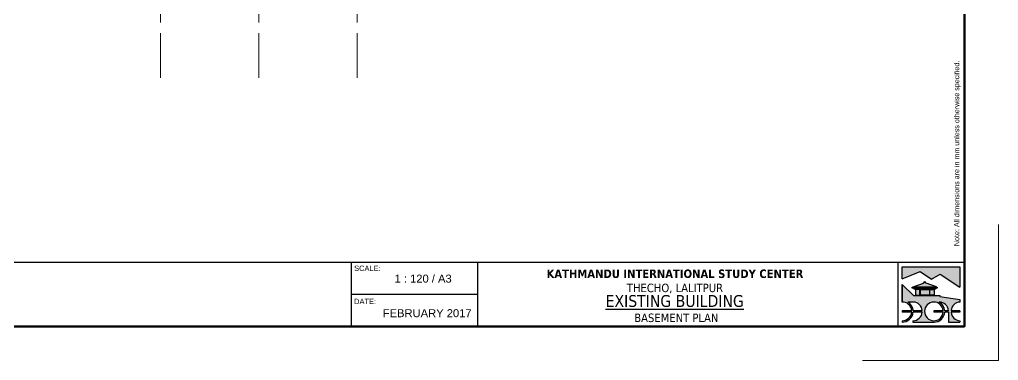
# Model space of a CAD drawing. Header units: inches. Extents: x 527934 to 2134587, y -408734 to 227304.
# Drawn here: x 1712247 to 1746826, y -262507 to -250457 of the extents above; entities that cross this region are included whole.
import ezdxf

# ---------------------------------------------------------------- set-up
doc = ezdxf.new("R2010")
doc.units = ezdxf.units.IN
doc.header["$MEASUREMENT"] = 0
doc.linetypes.add('CENTER', pattern=[2, 1.25, -0.25, 0.25, -0.25])
for name, color, linetype, lineweight in [('centre line', 1, 'CENTER', 9), ('TITLE THICK', 7, 'Continuous', 50), ('TITLE THIN', 7, 'Continuous', 25)]:
    doc.layers.add(name, color=color, linetype=linetype, lineweight=lineweight)
doc.layers.add('paper', color=4, linetype='Continuous', lineweight=0, plot=False)
doc.styles.get("Standard").update_dxf_attribs({"font": 'arial.ttf'})
doc.styles.add('style1', font='arial.ttf')

# ---------------------------------------------------------------- blocks, each defined once
blk = doc.blocks.new('12')
at = {"layer": 'TITLE THIN'}
blk.add_hatch(color=256, dxfattribs=at).paths.add_polyline_path([(866309, -470587), (864688, -470587), (864688, -470925), (865201, -470721), (865517, -470933), (865752, -470788), (866309, -471159)])
h = blk.add_hatch(color=256, dxfattribs=at)
h.paths.add_polyline_path([(865361, -471048), (865325, -470995), (865290, -471048), (865001, -471143), (865001, -471150), (865653, -471150), (865653, -471144)])
h.paths.add_polyline_path([(865675, -471160), (864976, -471160), (864976, -471184), (865675, -471184)])
h.paths.add_polyline_path([(865624, -471194), (865027, -471194), (865027, -471216), (865624, -471216)])
h.paths.add_polyline_path([(865455, -471226), (865196, -471226), (865196, -471377), (865455, -471377)])
h.paths.add_polyline_path([(865186, -471226), (865066, -471226), (865066, -471377), (865186, -471377)])
h.paths.add_polyline_path([(865585, -471226), (865464, -471226), (865464, -471377), (865585, -471377)])
h = blk.add_hatch(color=256, dxfattribs=at)
h.paths.add_polyline_path([(866309, -471573), (866309, -471501), (865751, -471414), (865751, -471387), (865012, -471387), (864688, -471081), (864688, -471573, -0.406693), (864963, -471815), (864688, -471815), (864688, -471855), (864963, -471855, -0.382198), (864688, -472097), (864688, -472137, 0.386251), (865003, -471855), (865256, -471855, -0.391099), (864995, -472097), (864995, -472137), (865586, -472137, 0.390246), (865883, -471855), (865989, -471855), (865989, -472137), (866309, -472137), (866309, -472097, -0.378308), (866061, -471855), (866309, -471855), (866309, -471815), (866061, -471815, -0.377761)])
h.paths.add_polyline_path([(865843, -471815), (865578, -471815), (865578, -471855), (865843, -471855, -26.183531)], flags=17)
h.paths.add_polyline_path([(865256, -471815), (865003, -471815, 0.249939), (864853, -471573), (865007, -471573, -0.377761)], flags=17)
h.paths.add_polyline_path([(865733, -471573, -0.387177), (865989, -471815), (865883, -471815, 0.250114)], flags=16)
for p, q in [((864688, -470925), (865201, -470721)), ((865201, -470721), (865517, -470933)), ((865290, -471048), (865325, -470995)), ((865361, -471048), (865325, -470995)), ((865517, -470933), (865752, -470788)), ((865752, -470788), (866309, -471159)), ((864688, -471081), (865012, -471387)), ((864688, -471081), (864688, -471573)), ((864688, -471573), (864688, -471081)), ((865001, -471143), (865290, -471048)), ((865001, -471150), (865001, -471143)), ((865001, -471150), (865653, -471150)), ((865653, -471144), (865361, -471048)), ((865653, -471150), (865653, -471144)), ((865012, -471387), (865751, -471387)), ((865751, -471387), (865751, -471414)), ((865751, -471414), (866309, -471501)), ((866309, -471501), (866309, -471573)), ((864688, -471815), (864688, -471855)), ((864963, -471815), (864688, -471815)), ((865007, -471573), (864853, -471573)), ((865256, -471815), (865003, -471815)), ((865578, -471815), (865578, -471855)), ((865843, -471815), (865578, -471815)), ((865989, -471815), (865883, -471815)), ((866309, -471815), (866061, -471815)), ((866309, -471815), (866309, -471855)), ((864963, -471855), (864688, -471855)), ((865256, -471855), (865003, -471855)), ((865843, -471855), (865578, -471855)), ((865989, -471855), (865883, -471855)), ((865989, -471855), (865989, -472137)), ((866309, -471855), (866061, -471855)), ((864688, -472097), (864688, -472137)), ((864995, -472097), (864995, -472131)), ((864995, -472097), (864995, -472137)), ((864995, -472137), (865586, -472137)), ((865989, -472137), (866309, -472137)), ((866309, -472097), (866309, -472137))]:
    blk.add_line(p, q, dxfattribs=at)
for points in [[(864688, -470925), (864688, -470587), (866309, -470587), (866309, -471159)], [(865186, -471226), (865066, -471226), (865066, -471377), (865186, -471377)], [(865186, -471377), (865186, -471226)], [(865196, -471226), (865455, -471226)], [(865196, -471226), (865196, -471377)], [(865455, -471226), (865455, -471377)], [(865464, -471226), (865585, -471226), (865585, -471377), (865464, -471377)], [(865464, -471377), (865464, -471226)], [(865455, -471377), (865196, -471377)]]:
    blk.add_lwpolyline(points, dxfattribs=at)
for points in [[(864976, -471160), (865675, -471160), (865675, -471184), (864976, -471184)], [(865027, -471194), (865624, -471194), (865624, -471216), (865027, -471216)]]:
    blk.add_lwpolyline(points, close=True, dxfattribs=at)
for centre, radius, start, end in [((864701, -471834), 262, 4.3183, 92.8433), ((864701, -471834), 302, 3.7459, 59.8777), ((864994, -471835), 262, 4.4292, 87.2077), ((865581, -471835), 262, 4.3644, 355.6157), ((865581, -471835), 302, 3.7858, 59.9554), ((865728, -471835), 262, 4.3853, 89.0464), ((866322, -471835), 262, 92.7923, 175.5708), ((864690, -471822), 274, 269.5831, 353.2503), ((864690, -471822), 314, 269.6364, 354.1129), ((864994, -471835), 262, 270.1709, 355.6125), ((865581, -471835), 302, 270.9248, 356.1969), ((866322, -471835), 262, 184.3195, 267.2077)]:
    blk.add_arc(centre, radius, start, end, dxfattribs=at)

msp = doc.modelspace()

# ---------------------------------------------------------------- linework, layer by layer
at = {"layer": 'centre line', "ltscale": 1500}
for p, q in [((1717230, -229940.6), (1717230, -252511.5)), ((1720700, -229940.6), (1720700, -252511.5)), ((1724170, -229940.6), (1724170, -252511.5))]:
    msp.add_line(p, q, dxfattribs=at)
at = {"layer": 'paper'}
msp.add_lwpolyline([(1746825.5, -257707), (1746825.5, -262507), (1742025.5, -262507)], dxfattribs=at)
at = {"layer": 'TITLE THICK'}
msp.add_lwpolyline([(1699425.5, -228067), (1745625.5, -228067), (1745625.5, -261307), (1699425.5, -261307)], close=True, dxfattribs=at)
at = {"layer": 'TITLE THIN'}
for p, q in [((1745625.5, -259045.8), (1699425.5, -259045.8)), ((1723965.4, -259045.8), (1723965.4, -261307)), ((1728426.8, -259045.8), (1728426.8, -261307)), ((1743266.9, -259045.8), (1743266.9, -261307)), ((1745625.5, -261307), (1745625.5, -259045.8)), ((1728426.8, -260176.4), (1723965.4, -260176.4)), ((1699425.5, -261307), (1745625.5, -261307))]:
    msp.add_line(p, q, dxfattribs=at)

# ---------------------------------------------------------------- block references
at = {"layer": 'TITLE THIN', "xscale": 1.261994367465377, "yscale": 1.261994367465377, "zscale": 1.261994367468978}
msp.add_blockref('12', (652188.1, 334680), dxfattribs=at)

# ---------------------------------------------------------------- texts
at = {"layer": 'TITLE THIN', "insert": (1745261.5, -258465.1), "char_height": 180, "width": 20191.125, "attachment_point": 1, "rotation": 90, "style": 'style1'}
msp.add_mtext('Note: All dimensions are in mm unless otherwise specified.', dxfattribs=at)
at = {"layer": 'TITLE THIN'}
for s, insert, char_height, width, attachment_point in [('{\\fArial|b0|i0|c0|p34;SCALE:}', (1724065.4, -259155.1), 188.43, 1931.405, 1), ('{\\fTahoma|b1|i0|c0|p34;KATHMANDU INTERNATIONAL STUDY CENTER\\P\\fTahoma|b0|i0|c0|p34;THECHO, LALITPUR}', (1735398.5, -259292.8), 300, 14787.901, 2), ('{\\fArial|b0|i0|c0|p34;1 : 120 / A3}', (1725492.9, -259472.9), 282.645, 2398.932, 1), ('{\\fArial|b0|i0|c0|p34;DATE:}', (1724065.4, -260326.5), 188.43, 1931.405, 1), ('{\\fTahoma|b0|i0|c0|p34;\\LEXISTING BUILDING}', (1735391, -260195.6), 420, 12813.24, 2), ('FEBRUARY 2017', (1725077.3, -260694.9), 282.645, 3921.408, 1), ('{\\fTahoma|b0|i0|c0|p34; BASEMENT PLAN}', (1735391, -260850.1), 300, 14787.901, 2)]:
    msp.add_mtext(s, dxfattribs=dict(at, insert=insert, char_height=char_height, width=width, attachment_point=attachment_point))

doc.saveas('drawing.dxf')
